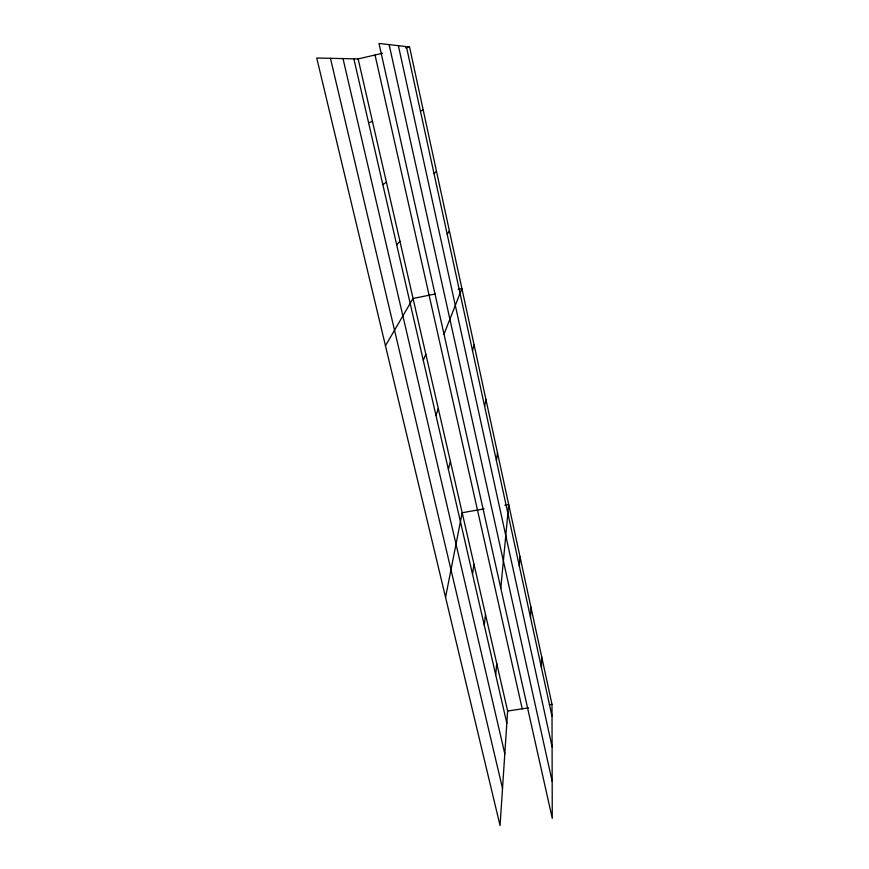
<?xml version="1.0" encoding="UTF-8"?>
<svg xmlns="http://www.w3.org/2000/svg" width="869" height="869" viewBox="0 0 869 869"><rect width="100%" height="100%" fill="white"/><g stroke="black" fill="none" stroke-linecap="round" stroke-linejoin="round"><path stroke-width="1.3" d="M541.43 667.674L541.593 656.345M530.546 617.631L530.926 607.105M519.369 566.208L519.966 556.518M358.137 58.929L507.637 711.027L500.066 825.55L316.74 58.006L358.137 58.929L382.523 53.259M495.699 674.8L496.72 663.395M500.794 588.183L508.702 504.563L504.856 505.237M484.261 625.115L485.51 614.502M496.405 460.613L497.481 452.749M472.508 574.083L473.996 564.307M484.63 406.41L485.945 399.523M445.558 597.34L462.178 512.732L484.066 508.886M448.382 469.303L450.392 461.32M472.508 350.674L474.094 344.83M435.999 415.534L438.28 408.517M443.994 334.185L461.906 288.606L458.18 289.355M423.279 360.255L425.843 354.259M385.467 345.732L413.057 298.48L435.499 293.939M447.22 234.348L449.382 230.774M396.72 244.906L399.914 241.137M434.022 173.615L436.488 171.269M382.849 184.695L386.39 182.142M420.422 111.058L423.214 110.037M368.575 122.703L372.464 121.432M405.617 47.882L409.549 46.969L551.989 704.324L552.26 818.359L378.993 43.45L409.549 46.969M507.637 711.027L528.504 707.866M549.317 704.726L551.989 704.324M330.448 58.31L502.521 788.422M342.994 58.592L504.813 753.771M353.868 58.831L506.833 723.171M375.039 54.997L522.226 708.822M389.127 44.623L552.173 781.372M398.382 45.688L552.097 746.862M406.41 46.611L552.021 716.404"/></g></svg>
